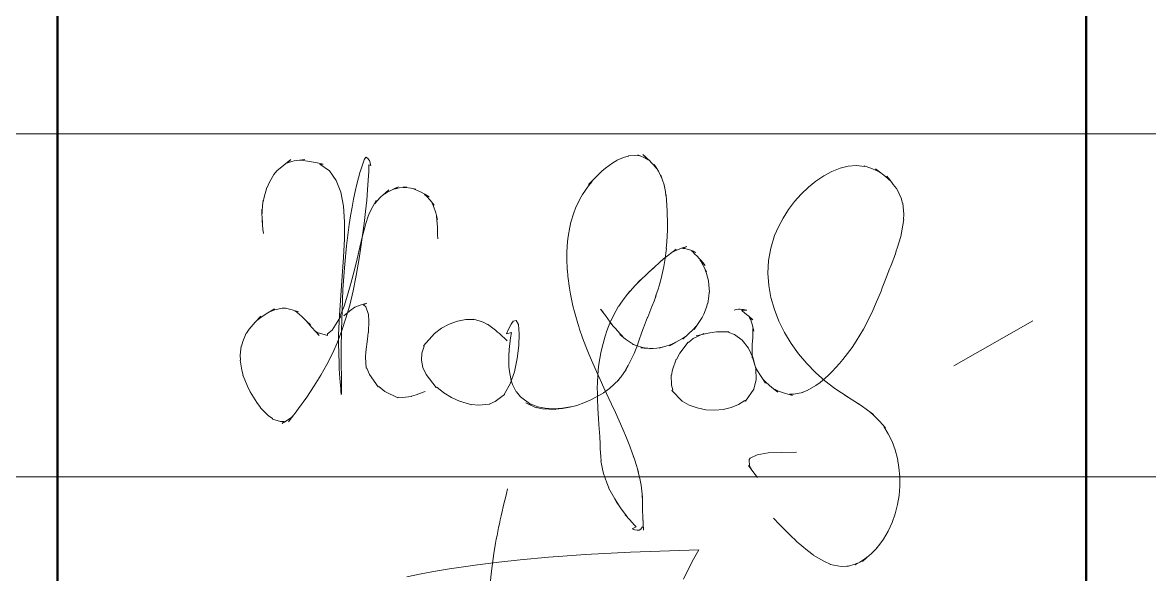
# Model space of a CAD drawing. Header units: millimetres. Extents: x 2020 to 424620, y 1313 to 117846.
# Drawn here: x 11537 to 12326, y 2412 to 2798 of the extents above; entities that cross this region are included whole.
import ezdxf

# ---------------------------------------------------------------- set-up
doc = ezdxf.new("R2010")
doc.units = ezdxf.units.MM
doc.layers.add('STANDARD', color=18, linetype='Continuous', lineweight=25, true_color=0x000000)

msp = doc.modelspace()

# ---------------------------------------------------------------- linework, layer by layer
at = {"layer": 'STANDARD', "color": 0, "linetype": 'Continuous', "lineweight": 50}
for p, q in [((11561.65, 1520.37), (11561.65, 4160.37)), ((12281.65, 4160.37), (12281.65, 1520.37))]:
    msp.add_line(p, q, dxfattribs=at)
at = {"layer": 'STANDARD', "color": 0, "linetype": 'Continuous', "lineweight": 13}
for p, q in [((9641.65, 2720.37), (12761.65, 2720.37)), ((9641.65, 2480.37), (12761.65, 2480.37))]:
    msp.add_line(p, q, dxfattribs=at)
at = {"layer": 'STANDARD', "color": 5, "linetype": 'Continuous', "lineweight": 18}
for p, q in [((11970.05, 2704.79), (11967.9, 2705.75)), ((11967.9, 2705.75), (11969.21, 2704.92)), ((11973.02, 2704.49), (11971.49, 2705.87)), ((11971.49, 2705.87), (11975.13, 2702.15)), ((11715.28, 2694.41), (11720.04, 2698.56)), ((11720.04, 2698.56), (11725.03, 2702.36)), ((11725.03, 2702.36), (11722.75, 2700.09)), ((11722.75, 2700.09), (11725.67, 2701.16)), ((11725.67, 2701.16), (11727.48, 2701.51)), ((11727.48, 2701.51), (11729.3, 2701.82)), ((11729.3, 2701.82), (11731.13, 2702.09)), ((11731.13, 2702.09), (11732.98, 2702.32)), ((11734.82, 2702.52), (11731.17, 2701.93)), ((11731.17, 2701.93), (11732.11, 2701.94)), ((11738.39, 2700.93), (11732.11, 2701.94)), ((11732.98, 2702.32), (11734.82, 2702.52)), ((11744.64, 2699.82), (11738.39, 2700.93)), ((11744.64, 2699.82), (11747.74, 2699.24)), ((11747.74, 2699.24), (11745.4, 2699.1)), ((11745.4, 2699.1), (11752.05, 2694.45)), ((11774.71, 2697.4), (11776.72, 2702.93)), ((11776.68, 2702.59), (11777.5, 2704.1)), ((11776.72, 2702.93), (11776.68, 2702.59)), ((11777.5, 2704.1), (11778.74, 2703.48)), ((11778.74, 2703.48), (11780.03, 2701.67)), ((11779.62, 2698.73), (11779.57, 2693.94)), ((11781.02, 2698.24), (11779.62, 2698.73)), ((11780.03, 2701.67), (11781.02, 2698.24)), ((11950.44, 2700.16), (11945.19, 2696.45)), ((11953.12, 2701.75), (11950.44, 2700.16)), ((11958.56, 2704.14), (11953.12, 2701.89)), ((11953.12, 2701.89), (11953.12, 2701.75)), ((11961.28, 2704.89), (11958.56, 2704.14)), ((11961.3, 2705.08), (11961.28, 2704.89)), ((11966.62, 2705.31), (11961.3, 2705.08)), ((11969.21, 2704.92), (11966.62, 2705.31)), ((11972.18, 2703.78), (11970.05, 2704.79)), ((11974.3, 2702.71), (11972.18, 2703.78)), ((11974.53, 2703.08), (11973.02, 2704.49)), ((11975.13, 2702.15), (11974.3, 2702.71)), ((11976.02, 2701.63), (11974.53, 2703.08)), ((11977.47, 2700.14), (11976.02, 2701.63)), ((11978.9, 2698.62), (11977.47, 2700.14)), ((11980.31, 2697.09), (11978.9, 2698.62)), ((11980.67, 2696.96), (11979.37, 2699.05)), ((11979.37, 2699.05), (11980.95, 2696.24)), ((12115.21, 2697.67), (12109.43, 2696.27)), ((12120.97, 2698.14), (12115.21, 2697.67)), ((12126.66, 2697.61), (12120.97, 2698.14)), ((12130.9, 2696.34), (12126.33, 2698.09)), ((12126.33, 2698.09), (12126.66, 2697.61)), ((11709.78, 2686.02), (11713.11, 2691.95)), ((11713.11, 2691.95), (11713.22, 2691.85)), ((11713.22, 2691.85), (11715.28, 2694.41)), ((11752.05, 2694.45), (11756.86, 2687.87)), ((11771.32, 2685.15), (11773.63, 2694.1)), ((11773.62, 2693.85), (11774.71, 2697.4)), ((11773.63, 2694.1), (11773.62, 2693.85)), ((11779.57, 2693.94), (11779.29, 2688.08)), ((11938.05, 2689.59), (11933.5, 2684.87)), ((11942.73, 2694.22), (11938.05, 2689.59)), ((11945.22, 2696.36), (11942.73, 2694.22)), ((11945.19, 2696.45), (11945.22, 2696.36)), ((11980.95, 2696.24), (11980.31, 2697.09)), ((11982.31, 2694.17), (11980.67, 2696.96)), ((11983.85, 2691.35), (11982.31, 2694.17)), ((11984.58, 2689.73), (11983.85, 2691.35)), ((11985.21, 2688.07), (11984.1, 2691.44)), ((11984.1, 2691.44), (11984.58, 2689.73)), ((12098.04, 2691.04), (12092.55, 2687.36)), ((12103.68, 2694.04), (12098.04, 2691.04)), ((12109.43, 2696.27), (12103.68, 2694.04)), ((12135.45, 2694.48), (12130.9, 2696.34)), ((12137.13, 2693.73), (12134.15, 2695.93)), ((12134.15, 2695.93), (12137.03, 2693.58)), ((12137.03, 2693.58), (12135.45, 2694.48)), ((12140.07, 2691.46), (12137.13, 2693.73)), ((12142.95, 2689.11), (12140.07, 2691.46)), ((12144.44, 2687.92), (12142.09, 2690.76)), ((12142.09, 2690.76), (12144.28, 2687.82)), ((11706.3, 2676.21), (11708.28, 2682.88)), ((11708.28, 2682.88), (11708.39, 2682.85)), ((11708.39, 2682.85), (11709.78, 2686.02)), ((11756.86, 2687.87), (11760.07, 2679.61)), ((11770.16, 2680.11), (11771.32, 2685.15)), ((11779.29, 2688.08), (11778.8, 2681.34)), ((11795.86, 2681.22), (11798.08, 2682.31)), ((11800.33, 2683.36), (11797.06, 2681.62)), ((11797.06, 2681.62), (11798.25, 2682)), ((11798.08, 2682.31), (11800.33, 2683.36)), ((11798.25, 2682), (11800.83, 2682.52)), ((11800.83, 2682.52), (11803.43, 2682.99)), ((11803.43, 2682.99), (11806.05, 2683.37)), ((11806.05, 2683.37), (11803.72, 2682.85)), ((11803.72, 2682.85), (11805.51, 2682.81)), ((11805.51, 2682.81), (11809.06, 2682.31)), ((11809.06, 2682.31), (11812.61, 2681.68)), ((11812.61, 2681.68), (11810.82, 2681.86)), ((11810.82, 2681.86), (11812.53, 2681.29)), ((11933.46, 2684.13), (11929.12, 2677.96)), ((11935.9, 2687.15), (11933.46, 2684.13)), ((11933.5, 2684.87), (11935.9, 2687.15)), ((11986.25, 2684.69), (11985.21, 2688.07)), ((11986.67, 2682.96), (11986.25, 2684.69)), ((11987.02, 2681.21), (11986.42, 2684.73)), ((11986.42, 2684.73), (11986.67, 2682.96)), ((12087.29, 2683.08), (12082.3, 2678.28)), ((12092.55, 2687.36), (12087.29, 2683.08)), ((12144.28, 2687.82), (12142.95, 2689.11)), ((12146.71, 2685.02), (12144.44, 2687.92)), ((12148.91, 2682.09), (12146.71, 2685.02)), ((12149.84, 2680.54), (12148.91, 2682.09)), ((11705.23, 2670.07), (11705.61, 2673.91)), ((11705.61, 2672.84), (11706.3, 2676.21)), ((11705.61, 2673.91), (11705.61, 2672.84)), ((11760.07, 2679.61), (11761.94, 2669.88)), ((11767.89, 2669), (11769, 2674.71)), ((11769, 2674.71), (11770.16, 2680.11)), ((11778.14, 2673.91), (11777.31, 2665.99)), ((11778.8, 2681.34), (11778.14, 2673.91)), ((11785.2, 2673.34), (11788.15, 2676.32)), ((11788.15, 2676.32), (11791.28, 2679.19)), ((11793.53, 2681.16), (11790.51, 2678.22)), ((11790.51, 2678.22), (11791.52, 2678.89)), ((11791.28, 2679.19), (11793.53, 2681.16)), ((11791.52, 2678.89), (11793.67, 2680.08)), ((11793.67, 2680.08), (11795.86, 2681.22)), ((11812.53, 2681.29), (11815.73, 2679.76)), ((11815.73, 2679.76), (11818.87, 2678.11)), ((11821.92, 2676.36), (11818.71, 2677.9)), ((11818.71, 2677.9), (11820.03, 2676.81)), ((11818.87, 2678.11), (11821.92, 2676.36)), ((11820.03, 2676.81), (11822.53, 2673.98)), ((11822.53, 2673.98), (11825.34, 2670.51)), ((11927.42, 2674.8), (11924.28, 2668.41)), ((11929.23, 2677.94), (11927.42, 2674.8)), ((11929.12, 2677.96), (11929.23, 2677.94)), ((11987.58, 2677.67), (11987.02, 2681.21)), ((11987.79, 2675.89), (11987.58, 2677.67)), ((11987.96, 2674.09), (11987.66, 2677.69)), ((11987.66, 2677.69), (11987.79, 2675.89)), ((11988.24, 2670.5), (11987.96, 2674.09)), ((12082.3, 2678.28), (12077.65, 2673.03)), ((12152.17, 2675.46), (12149.53, 2681.51)), ((12149.53, 2681.51), (12149.84, 2680.54)), ((12153.19, 2671.84), (12152.17, 2675.46)), ((11704.8, 2664.62), (11704.7, 2667.77)), ((11704.7, 2667.77), (11704.87, 2664.65)), ((11704.87, 2664.65), (11704.91, 2666.25)), ((11704.91, 2666.25), (11705.23, 2670.07)), ((11761.94, 2669.88), (11762.72, 2658.92)), ((11766.84, 2663.04), (11767.89, 2669)), ((11777.31, 2665.99), (11776.35, 2657.76)), ((11780.21, 2665.11), (11782.45, 2669.46)), ((11782.45, 2669.46), (11784.8, 2673.7)), ((11784.8, 2673.7), (11783.74, 2671.46)), ((11783.74, 2671.46), (11785.2, 2673.34)), ((11825.34, 2670.51), (11823.96, 2671.85)), ((11823.96, 2671.85), (11824.98, 2669.75)), ((11824.98, 2669.75), (11826.45, 2665.21)), ((11924.37, 2668.39), (11923.12, 2665.14)), ((11924.28, 2668.41), (11924.37, 2668.39)), ((11988.47, 2666.15), (11988.24, 2670.5)), ((11988.52, 2666.15), (11988.47, 2666.15)), ((11988.66, 2657.47), (11988.52, 2666.15)), ((12073.4, 2667.42), (12069.62, 2661.52)), ((12077.65, 2673.03), (12073.4, 2667.42)), ((12153.38, 2671.87), (12153.19, 2671.84)), ((12154.02, 2664.31), (12153.38, 2671.87)), ((11704.94, 2661.48), (11704.8, 2664.62)), ((11705.22, 2656.8), (11704.88, 2659.87)), ((11704.88, 2659.87), (11705.24, 2656.81)), ((11705.11, 2658.35), (11704.94, 2661.48)), ((11705.24, 2656.81), (11705.11, 2658.35)), ((11762.72, 2658.92), (11762.66, 2646.94)), ((11765.87, 2656.9), (11766.84, 2663.04)), ((11777.53, 2657.63), (11779.22, 2662.8)), ((11779.22, 2662.8), (11779.25, 2662.74)), ((11779.25, 2662.74), (11780.21, 2665.11)), ((11826.45, 2665.21), (11827.74, 2660.56)), ((11827.74, 2660.56), (11826.93, 2662.79)), ((11826.93, 2662.79), (11827.28, 2660.29)), ((11827.28, 2660.29), (11827.73, 2655.13)), ((11921.09, 2658.55), (11920.31, 2655.21)), ((11923.12, 2665.14), (11921.01, 2658.56)), ((11921.01, 2658.56), (11921.09, 2658.55)), ((12069.62, 2661.52), (12066.35, 2655.42)), ((12152.79, 2652.54), (12154.03, 2660.46)), ((12153.9, 2660.44), (12154.02, 2664.31)), ((12154.03, 2660.46), (12153.9, 2660.44)), ((11705.56, 2653.73), (11705.22, 2656.8)), ((11705.92, 2650.67), (11705.56, 2653.73)), ((11763.96, 2641.98), (11765.87, 2656.9)), ((11775.23, 2649), (11776.74, 2654.96)), ((11776.35, 2657.76), (11775.27, 2649.41)), ((11776.74, 2654.96), (11776.75, 2654.89)), ((11776.75, 2654.89), (11777.53, 2657.63)), ((11827.73, 2655.13), (11827.7, 2653.75)), ((11827.7, 2653.75), (11827.77, 2652.44)), ((11827.77, 2652.44), (11827.8, 2649.75)), ((11920.31, 2655.21), (11919.1, 2648.48)), ((11988.18, 2644.53), (11988.65, 2653.14)), ((11988.6, 2653.14), (11988.66, 2657.47)), ((11988.65, 2653.14), (11988.6, 2653.14)), ((12066.35, 2655.42), (12063.66, 2649.2)), ((12151.87, 2648.54), (12152.79, 2652.54)), ((11762.66, 2646.94), (11762.01, 2634.18)), ((11773.35, 2641.19), (11775.23, 2649)), ((11775.27, 2649.41), (11774.11, 2641.12)), ((11827.8, 2649.75), (11827.83, 2647.05)), ((11918.78, 2645.07), (11918.27, 2637.86)), ((11919.16, 2648.47), (11918.78, 2645.07)), ((11919.1, 2648.48), (11919.16, 2648.47)), ((11987.81, 2640.25), (11988.18, 2644.53)), ((12063.66, 2649.2), (12060.98, 2640.5)), ((12149.5, 2640.51), (12151.95, 2648.54)), ((12151.95, 2648.54), (12151.87, 2648.54)), ((11762.54, 2626.76), (11763.96, 2641.98)), ((11771.38, 2632.86), (11773.35, 2641.19)), ((11774.11, 2641.12), (11772.87, 2633.1)), ((11918.27, 2637.86), (11918.31, 2637.51)), ((11918.31, 2637.51), (11918.27, 2633.35)), ((11985.57, 2632.63), (11988.6, 2635.07)), ((11986.72, 2631.75), (11987.86, 2640.23)), ((11987.86, 2640.23), (11987.81, 2640.25)), ((11988.6, 2635.07), (11991.64, 2637.44)), ((11991.64, 2637.44), (11994.7, 2639.74)), ((11994.7, 2639.74), (11991.66, 2637.28)), ((11991.66, 2637.28), (11993.19, 2638.19)), ((11993.19, 2638.19), (11996.23, 2639.46)), ((11996.23, 2639.46), (11999.27, 2640.56)), ((12002.31, 2641.49), (11999.25, 2640.2)), ((11999.25, 2640.2), (12000.73, 2640.19)), ((11999.27, 2640.56), (12002.31, 2641.49)), ((12000.73, 2640.19), (12003.16, 2639.58)), ((12003.16, 2639.58), (12004.97, 2638.94)), ((12004.97, 2638.94), (12006.78, 2638.21)), ((12008.57, 2637.41), (12005.54, 2638.36)), ((12005.54, 2638.36), (12006.34, 2637.78)), ((12006.34, 2637.78), (12007.85, 2636.33)), ((12006.78, 2638.21), (12008.57, 2637.41)), ((12007.85, 2636.33), (12009.34, 2634.84)), ((12009.34, 2634.84), (12010.81, 2633.29)), ((12060.98, 2640.5), (12059.45, 2631.76)), ((12145.16, 2628.61), (12148.14, 2636.49)), ((12148.14, 2636.49), (12148.8, 2638.52)), ((12148.8, 2638.52), (12149.5, 2640.51)), ((11762.01, 2634.18), (11761.02, 2620.87)), ((11761.54, 2611.61), (11762.54, 2626.76)), ((11769.31, 2624.29), (11771.38, 2632.86)), ((11772.87, 2633.1), (11770.82, 2621.32)), ((11918.27, 2633.35), (11918.53, 2625.01)), ((11986.11, 2633.19), (11976.52, 2624.4)), ((11984.07, 2631.32), (11985.57, 2632.63)), ((11984.2, 2619.22), (11986.06, 2627.52)), ((11986, 2627.54), (11986.72, 2631.75)), ((11986.06, 2627.52), (11986, 2627.54)), ((12010.81, 2633.29), (12012.25, 2631.69)), ((12015.06, 2628.39), (12011.39, 2632.23)), ((12011.39, 2632.23), (12012.01, 2631.31)), ((12012.01, 2631.31), (12013.63, 2628.38)), ((12012.25, 2631.69), (12013.67, 2630.06)), ((12013.63, 2628.38), (12016.02, 2623.93)), ((12013.67, 2630.06), (12015.06, 2628.39)), ((12059.45, 2631.76), (12059.01, 2623.03)), ((12143.67, 2624.73), (12145.16, 2628.61)), ((11761.02, 2620.87), (11759.93, 2607.21)), ((11767.12, 2615.74), (11769.31, 2624.29)), ((11770.82, 2621.32), (11768.62, 2610.52)), ((11918.53, 2625.01), (11918.6, 2625.01)), ((11918.6, 2625.01), (11918.96, 2620.82)), ((11918.96, 2620.82), (11919.99, 2612.45)), ((11978.59, 2626.41), (11970.1, 2618.31)), ((11978.59, 2626.41), (11976.52, 2624.4)), ((11983.1, 2615.11), (11984.2, 2619.22)), ((12016.02, 2623.93), (12015.11, 2625.37)), ((12015.11, 2625.37), (12016.06, 2622.8)), ((12016.06, 2622.8), (12017.45, 2617.55)), ((12059.01, 2623.03), (12059.58, 2614.38)), ((12139.93, 2615.1), (12143.65, 2624.68)), ((12143.65, 2624.68), (12143.67, 2624.73)), ((11760.89, 2596.9), (11761.54, 2611.61)), ((11764.8, 2607.5), (11767.12, 2615.74)), ((11919.99, 2612.45), (11920.05, 2612.46)), ((11920.05, 2612.46), (11920.77, 2608.29)), ((11962.49, 2610.32), (11966.16, 2614.33)), ((11966.16, 2614.33), (11969.89, 2618.32)), ((11969.89, 2618.32), (11968.09, 2616.32)), ((11968.09, 2616.32), (11970.1, 2618.31)), ((11980.6, 2607.24), (11982.09, 2611.76)), ((11982.09, 2611.76), (11983.55, 2616.3)), ((11983.55, 2616.3), (11983.1, 2615.11)), ((12017.45, 2617.55), (12017.35, 2617.54)), ((12017.35, 2617.54), (12017.71, 2614.88)), ((12017.71, 2614.88), (12017.96, 2609.55)), ((12059.58, 2614.38), (12061.1, 2605.83)), ((12138.11, 2610.39), (12139, 2612.78)), ((12139, 2612.78), (12139.93, 2615.1)), ((11759.93, 2607.21), (11759.01, 2593.46)), ((11762.32, 2599.83), (11764.8, 2607.5)), ((11768.62, 2610.52), (11766.24, 2600.57)), ((11920.77, 2608.29), (11922.47, 2599.98)), ((11955.97, 2601.97), (11959.09, 2606.23)), ((11959.09, 2606.23), (11962.28, 2610.45)), ((11962.28, 2610.45), (11960.76, 2608.29)), ((11960.76, 2608.29), (11962.49, 2610.32)), ((11977.79, 2599.69), (11979.23, 2603.45)), ((11979.23, 2603.45), (11980.65, 2607.22)), ((11979.93, 2605.34), (11980.6, 2607.24)), ((11980.65, 2607.22), (11979.93, 2605.34)), ((12017.67, 2606.9), (12016.83, 2601.68)), ((12017.87, 2609.55), (12017.67, 2606.9)), ((12017.96, 2609.55), (12017.87, 2609.55)), ((12061.1, 2605.83), (12063.5, 2597.45)), ((12134.34, 2601.33), (12138.11, 2610.39)), ((11704.17, 2592.08), (11708.89, 2595.13)), ((11708.89, 2595.13), (11713.71, 2598)), ((11713.71, 2598), (11711.38, 2596.36)), ((11711.38, 2596.36), (11713.89, 2597.33)), ((11713.89, 2597.33), (11718.95, 2598.55)), ((11718.95, 2598.55), (11718.94, 2598.39)), ((11718.94, 2598.39), (11721.42, 2598.42)), ((11721.42, 2598.42), (11726.01, 2597.4)), ((11726.01, 2597.4), (11730.5, 2595.98)), ((11730.5, 2595.98), (11727.92, 2596.43)), ((11727.92, 2596.43), (11729.59, 2595.32)), ((11729.59, 2595.32), (11732.73, 2592.57)), ((11759.69, 2593.03), (11762.32, 2599.83)), ((11760.53, 2583.02), (11760.89, 2596.9)), ((11762.09, 2593.21), (11767.42, 2597.43)), ((11766.24, 2600.57), (11763.63, 2591.35)), ((11767.39, 2597.35), (11769.87, 2599.04)), ((11767.42, 2597.43), (11767.39, 2597.35)), ((11769.87, 2599.04), (11774.18, 2600.84)), ((11774.18, 2600.84), (11778.24, 2602.03)), ((11778.24, 2602.03), (11775.92, 2600.75)), ((11775.92, 2600.75), (11777.54, 2599.39)), ((11777.54, 2599.39), (11779.52, 2594.02)), ((11922.47, 2599.98), (11922.52, 2600)), ((11922.52, 2600), (11923.54, 2595.88)), ((11923.54, 2595.88), (11925.82, 2587.72)), ((11945.21, 2593.28), (11941.89, 2597.87)), ((11941.89, 2597.87), (11943.57, 2595.6)), ((11950.82, 2593.23), (11954.45, 2599.82)), ((11954.45, 2599.82), (11954.52, 2599.76)), ((11954.52, 2599.76), (11955.97, 2601.97)), ((11977.81, 2599.69), (11974.82, 2592.18)), ((11977.05, 2597.81), (11977.79, 2599.69)), ((12016.02, 2599.15), (12014.16, 2594.21)), ((12016.74, 2601.69), (12016.02, 2599.15)), ((12016.83, 2601.68), (12016.74, 2601.69)), ((12035.31, 2596.95), (12036.73, 2597.49)), ((12036.73, 2597.49), (12038.3, 2597.69)), ((12038.3, 2597.69), (12039.46, 2597.66)), ((12039.46, 2597.66), (12040.64, 2597.57)), ((12044.26, 2596.96), (12040.4, 2596.81)), ((12040.4, 2596.81), (12040.97, 2596.5)), ((12040.64, 2597.57), (12041.84, 2597.42)), ((12040.97, 2596.5), (12042.51, 2595.29)), ((12041.84, 2597.42), (12043.05, 2597.21)), ((12042.51, 2595.29), (12044.04, 2594.05)), ((12043.05, 2597.21), (12044.26, 2596.96)), ((12063.5, 2597.45), (12066.7, 2589.29)), ((12128.16, 2588.14), (12132.44, 2596.85)), ((12132.38, 2596.88), (12134.34, 2601.33)), ((12132.44, 2596.85), (12132.38, 2596.88)), ((11695.87, 2583.69), (11700.06, 2588.57)), ((11700.06, 2588.57), (11703.97, 2592.78)), ((11703.97, 2592.78), (11701.97, 2590.29)), ((11701.97, 2590.29), (11704.17, 2592.08)), ((11732.73, 2592.57), (11735.81, 2589.69)), ((11738.84, 2586.71), (11735.7, 2589.5)), ((11735.7, 2589.5), (11737.1, 2587.91)), ((11735.81, 2589.69), (11738.84, 2586.71)), ((11737.1, 2587.91), (11739.75, 2584.96)), ((11753.87, 2583.05), (11759.79, 2592.33)), ((11759.01, 2593.46), (11758.5, 2579.82)), ((11759.79, 2592.33), (11759.69, 2593.03)), ((11763.63, 2591.35), (11760.76, 2582.72)), ((11779.52, 2594.02), (11779.3, 2593.6)), ((11779.3, 2593.6), (11779.58, 2589.75)), ((11779.58, 2589.75), (11779.41, 2581.54)), ((11835.97, 2587.34), (11830.5, 2584.4)), ((11841.73, 2589.42), (11835.97, 2587.34)), ((11847.52, 2590.5), (11841.73, 2589.42)), ((11853.1, 2590.43), (11847.52, 2590.5)), ((11853.18, 2590.66), (11853.1, 2590.43)), ((11859.61, 2588.58), (11853.18, 2590.66)), ((11862.64, 2587.02), (11859.61, 2588.58)), ((11862.68, 2587.15), (11862.64, 2587.02)), ((11868.35, 2582.98), (11862.68, 2587.15)), ((11879.16, 2587.3), (11877.6, 2584.27)), ((11880.69, 2589.45), (11879.16, 2587.3)), ((11882.75, 2589.9), (11880.69, 2589.45)), ((11884.44, 2586.93), (11882.75, 2589.9)), ((11925.82, 2587.72), (11926.52, 2585.73)), ((11948.55, 2588.73), (11945.21, 2593.28)), ((11946.28, 2582.59), (11949.11, 2589.83)), ((11951.97, 2584.38), (11948.43, 2588.48)), ((11948.43, 2588.48), (11950.24, 2586.52)), ((11950.24, 2586.52), (11948.55, 2588.73)), ((11949.11, 2589.83), (11949.18, 2589.78)), ((11949.18, 2589.78), (11950.82, 2593.23)), ((11971.88, 2584.62), (11973.33, 2588.41)), ((11973.33, 2588.41), (11974.79, 2592.2)), ((11974.79, 2592.2), (11974.07, 2590.3)), ((11974.07, 2590.3), (11974.82, 2592.18)), ((12010.17, 2587.71), (12007.28, 2583.52)), ((12012.91, 2591.98), (12010.17, 2587.71)), ((12014.08, 2594.25), (12012.91, 2591.98)), ((12014.16, 2594.21), (12014.08, 2594.25)), ((12044.04, 2594.05), (12045.54, 2592.81)), ((12045.54, 2592.81), (12048.35, 2590.35)), ((12048.35, 2590.35), (12045.86, 2592.13)), ((12045.86, 2592.13), (12046.92, 2590.32)), ((12046.92, 2590.32), (12048.15, 2586.4)), ((12066.7, 2589.29), (12070.63, 2581.39)), ((12125.86, 2583.84), (12128.16, 2588.14)), ((12244.46, 2589.62), (12189.11, 2558.06)), ((11691.34, 2575.03), (11693.89, 2580.95)), ((11693.89, 2580.95), (11694.04, 2580.9)), ((11694.04, 2580.9), (11695.87, 2583.69)), ((11739.75, 2584.96), (11742.37, 2582.1)), ((11744.94, 2579.34), (11742.29, 2582.33)), ((11742.29, 2582.33), (11743.51, 2581.34)), ((11742.37, 2582.1), (11744.94, 2579.34)), ((11743.51, 2581.34), (11750.76, 2579.33)), ((11750.64, 2580.44), (11753.87, 2583.05)), ((11750.76, 2579.33), (11750.64, 2580.44)), ((11760.76, 2582.72), (11757.61, 2574.56)), ((11758.5, 2579.82), (11758.45, 2571.33)), ((11760.38, 2570.33), (11760.53, 2583.02)), ((11779.29, 2581.55), (11778.73, 2576.66)), ((11779.41, 2581.54), (11779.29, 2581.55)), ((11825.59, 2580.74), (11817.89, 2572.09)), ((11830.5, 2584.4), (11825.59, 2580.74)), ((11869.71, 2581.78), (11868.35, 2582.98)), ((11871.1, 2580.66), (11869.71, 2581.78)), ((11876.44, 2575.59), (11871.1, 2580.66)), ((11877.6, 2584.27), (11876.03, 2580.5)), ((11876.03, 2580.5), (11879.47, 2581.55)), ((11879.47, 2581.55), (11878.84, 2577.7)), ((11884.8, 2580.49), (11884.44, 2586.93)), ((11884.53, 2572.28), (11884.8, 2580.49)), ((11926.52, 2585.73), (11927.14, 2583.71)), ((11927.14, 2583.71), (11929.23, 2577.67)), ((11945.04, 2578.85), (11946.28, 2582.59)), ((11955.54, 2580.39), (11951.97, 2584.38)), ((11959.33, 2576.86), (11955.34, 2579.93)), ((11955.34, 2579.93), (11957.4, 2578.56)), ((11957.4, 2578.56), (11955.54, 2580.39)), ((11968.64, 2575.67), (11970.79, 2581.64)), ((11971.88, 2584.62), (11970.79, 2581.64)), ((12003.19, 2580.28), (11999.37, 2576.87)), ((12006.9, 2583.79), (12003.19, 2580.28)), ((12006.69, 2577.17), (12014.15, 2580.82)), ((12008.59, 2585.7), (12006.9, 2583.79)), ((12007.28, 2583.52), (12008.59, 2585.7)), ((12008.81, 2579.01), (12018.29, 2581.3)), ((12014.15, 2580.82), (12014.24, 2580.36)), ((12018.26, 2581.22), (12022.86, 2581.89)), ((12018.29, 2581.3), (12018.26, 2581.22)), ((12022.86, 2581.89), (12031.63, 2581.85)), ((12031.63, 2581.85), (12031.53, 2581.51)), ((12031.53, 2581.51), (12035.5, 2580.11)), ((12035.5, 2580.11), (12040.91, 2576.13)), ((12048.15, 2586.4), (12049.11, 2582.39)), ((12048.46, 2582.15), (12048.29, 2577.68)), ((12049.11, 2582.39), (12048.39, 2584.31)), ((12048.39, 2584.31), (12048.46, 2582.15)), ((12070.63, 2581.39), (12075.22, 2573.8)), ((12120.75, 2575.3), (12125.96, 2583.83)), ((12125.96, 2583.83), (12125.86, 2583.84)), ((11689.66, 2565.5), (11690.32, 2571.99)), ((11690.32, 2571.99), (11690.47, 2571.94)), ((11690.47, 2571.94), (11691.34, 2575.03)), ((11757.61, 2574.56), (11754.13, 2566.74)), ((11758.45, 2571.33), (11758.53, 2569.34)), ((11778.73, 2576.66), (11777.49, 2567.88)), ((11818.42, 2571.88), (11816.68, 2566.97)), ((11817.89, 2572.09), (11818.42, 2571.88)), ((11878.84, 2577.7), (11877.83, 2569.43)), ((11883.49, 2563.16), (11884.53, 2572.28)), ((11929.23, 2577.67), (11931.47, 2571.72)), ((11931.47, 2571.72), (11933.84, 2565.83)), ((11942.92, 2571.16), (11944.97, 2578.89)), ((11944.97, 2578.89), (11945.04, 2578.85)), ((11963.4, 2573.98), (11959.33, 2576.86)), ((11965.55, 2572.81), (11963.4, 2573.98)), ((11968.23, 2571.77), (11963.97, 2573.16)), ((11963.97, 2573.16), (11965.55, 2572.81)), ((11965.24, 2566.79), (11967.58, 2572.67)), ((11967.58, 2572.67), (11968.08, 2574.19)), ((11968.08, 2574.19), (11968.64, 2575.67)), ((11971.31, 2570.84), (11968.23, 2571.77)), ((11985.77, 2571.35), (11982.88, 2570.53)), ((11989.88, 2572.62), (11985.77, 2571.35)), ((11992.29, 2573.56), (11989.88, 2572.62)), ((11994.62, 2574.64), (11990.09, 2572.21)), ((11990.09, 2572.21), (11992.29, 2573.56)), ((11999.08, 2577.21), (11994.62, 2574.64)), ((11997.37, 2566.92), (12003.08, 2574.58)), ((12001.18, 2578.68), (11999.08, 2577.21)), ((11999.37, 2576.87), (12001.18, 2578.68)), ((12003.08, 2574.58), (12003.27, 2574.33)), ((12003.27, 2574.33), (12006.69, 2577.17)), ((12040.91, 2576.13), (12045.37, 2570.37)), ((12047.94, 2573.07), (12047.85, 2568.41)), ((12048.1, 2575.39), (12047.94, 2573.07)), ((12048.29, 2577.68), (12048.03, 2573.17)), ((12048.03, 2573.17), (12048.1, 2575.39)), ((12075.22, 2573.8), (12080.42, 2566.58)), ((12117.89, 2571.05), (12120.75, 2575.3)), ((11689.72, 2562.14), (11689.66, 2565.5)), ((11754.13, 2566.74), (11750.28, 2559.13)), ((11758.53, 2569.34), (11758.55, 2567.28)), ((11758.55, 2567.28), (11758.8, 2559.45)), ((11760.37, 2559.22), (11760.38, 2570.33)), ((11777.53, 2568.03), (11777.24, 2564.1)), ((11777.24, 2564.1), (11777.85, 2556.49)), ((11777.49, 2567.88), (11777.53, 2568.03)), ((11816.68, 2566.97), (11816.42, 2562)), ((11877.64, 2565.24), (11877.59, 2557.62)), ((11877.89, 2569.38), (11877.64, 2565.24)), ((11877.83, 2569.43), (11877.89, 2569.38)), ((11933.84, 2565.83), (11936.31, 2560)), ((11940.73, 2559.19), (11942, 2567.24)), ((11942, 2567.24), (11942.06, 2567.22)), ((11942.06, 2567.22), (11942.92, 2571.16)), ((11961.2, 2558.26), (11964.04, 2563.87)), ((11963.99, 2563.9), (11965.24, 2566.79)), ((11964.04, 2563.87), (11963.99, 2563.9)), ((11972.46, 2570.53), (11970.02, 2570.72)), ((11970.02, 2570.72), (11972.49, 2570.63)), ((11972.49, 2570.63), (11971.31, 2570.84)), ((11974.92, 2570.38), (11972.46, 2570.53)), ((11977.38, 2570.29), (11974.92, 2570.38)), ((11976.12, 2569.96), (11978.64, 2570.33)), ((11978.63, 2570.24), (11976.12, 2569.96)), ((11978.64, 2570.33), (11977.38, 2570.29)), ((11981.16, 2570.56), (11978.63, 2570.24)), ((11983.68, 2570.92), (11981.16, 2570.56)), ((11982.88, 2570.53), (11984.93, 2571.19)), ((11984.93, 2571.19), (11983.68, 2570.92)), ((11995.02, 2562.64), (11997.37, 2566.92)), ((12045.37, 2570.37), (12048.64, 2563.42)), ((12047.85, 2568.41), (12047.86, 2563.74)), ((12047.86, 2563.74), (12047.99, 2566.08)), ((12047.99, 2566.08), (12048.41, 2563.32)), ((12048.64, 2563.42), (12050.5, 2555.93)), ((12080.42, 2566.58), (12086.13, 2559.77)), ((12111.44, 2562.55), (12118.02, 2571.06)), ((12118.02, 2571.06), (12117.89, 2571.05)), ((11690.76, 2555.15), (11689.57, 2562.18)), ((11689.57, 2562.18), (11689.72, 2562.14)), ((11750.28, 2559.13), (11746.02, 2551.61)), ((11758.8, 2559.45), (11758.81, 2559.53)), ((11758.81, 2559.53), (11758.98, 2555.95)), ((11758.98, 2555.95), (11759.37, 2549.39)), ((11760.44, 2550.07), (11760.37, 2559.22)), ((11777.85, 2556.49), (11778.16, 2556.5)), ((11778.16, 2556.5), (11780.06, 2551.96)), ((11816.42, 2562), (11817.53, 2557.02)), ((11817.53, 2557.02), (11819.82, 2552.14)), ((11877.59, 2557.62), (11877.68, 2557.73)), ((11877.68, 2557.73), (11878, 2554.27)), ((11881.56, 2553.93), (11883.49, 2563.16)), ((11936.31, 2560), (11938.88, 2554.21)), ((11940.26, 2555.13), (11940.73, 2559.19)), ((11955.99, 2550.31), (11959.7, 2555.49)), ((11959.61, 2555.53), (11961.2, 2558.26)), ((11959.7, 2555.49), (11959.61, 2555.53)), ((11992.25, 2555.28), (11994.83, 2562.67)), ((11994.83, 2562.67), (11995.02, 2562.64)), ((12048.41, 2563.32), (12049.92, 2557.94)), ((12049.92, 2557.94), (12050.04, 2557.97)), ((12050.04, 2557.97), (12051.2, 2555.41)), ((12050.5, 2555.93), (12050.71, 2548.5)), ((12086.13, 2559.77), (12092.3, 2553.43)), ((12103.88, 2554.09), (12109.09, 2559.66)), ((12109.03, 2559.69), (12111.44, 2562.55)), ((12109.09, 2559.66), (12109.03, 2559.69)), ((11691.73, 2551.54), (11690.76, 2555.15)), ((11694.67, 2543.88), (11691.54, 2551.67)), ((11691.54, 2551.67), (11691.73, 2551.54)), ((11746.02, 2551.61), (11741.33, 2544.03)), ((11759.37, 2549.39), (11759.37, 2549.52)), ((11759.37, 2549.52), (11759.57, 2546.74)), ((11760.52, 2543.25), (11760.44, 2550.07)), ((11780.06, 2551.96), (11786.15, 2543.36)), ((11819.82, 2552.14), (11826.86, 2543)), ((11878, 2554.27), (11879.16, 2547.87)), ((11878.6, 2545.45), (11881.56, 2553.93)), ((11879.16, 2547.87), (11879.27, 2547.97)), ((11879.27, 2547.97), (11880.24, 2545.12)), ((11938.88, 2554.21), (11941.51, 2548.45)), ((11939.68, 2546.94), (11940.2, 2555.14)), ((11940.2, 2555.14), (11940.26, 2555.13)), ((11941.51, 2548.45), (11944.18, 2542.71)), ((11947.98, 2542.25), (11954.6, 2548.26)), ((11953.91, 2547.84), (11955.99, 2550.31)), ((11954.6, 2548.26), (11953.91, 2547.84)), ((11991.21, 2551.51), (11991.49, 2551.59)), ((11991.51, 2544.55), (11991.21, 2551.51)), ((11991.49, 2551.59), (11992.25, 2555.28)), ((12050.71, 2548.5), (12049.05, 2541.74)), ((12051.2, 2555.41), (12054.12, 2550.63)), ((12054.12, 2550.63), (12057.21, 2545.97)), ((12057.21, 2545.97), (12055.84, 2548.43)), ((12055.84, 2548.43), (12057.7, 2546.41)), ((12092.3, 2553.43), (12098.85, 2547.6)), ((12095.45, 2546.57), (12101.19, 2551.34)), ((12098.85, 2547.6), (12105.71, 2542.34)), ((12101.15, 2551.43), (12103.88, 2554.09)), ((12101.19, 2551.34), (12101.15, 2551.43)), ((11696.62, 2539.92), (11694.67, 2543.88)), ((11696.51, 2539.83), (11696.62, 2539.92)), ((11701.23, 2532.36), (11696.51, 2539.83)), ((11741.33, 2544.03), (11736.18, 2536.29)), ((11759.57, 2546.74), (11759.95, 2542.25)), ((11759.95, 2542.25), (11760.31, 2538.12)), ((11760.31, 2538.12), (11760.11, 2540.57)), ((11760.11, 2540.57), (11760.42, 2538.12)), ((11760.42, 2538.12), (11760.59, 2541.71)), ((11760.59, 2541.71), (11760.52, 2543.25)), ((11786.15, 2543.36), (11786.53, 2543.55)), ((11786.53, 2543.55), (11790.73, 2540.17)), ((11790.73, 2540.17), (11800.02, 2535.71)), ((11815.87, 2538.97), (11819.04, 2540.17)), ((11826.86, 2543), (11827.28, 2543.17)), ((11827.28, 2543.17), (11832.11, 2539.3)), ((11874.49, 2538.52), (11878.6, 2545.45)), ((11880.24, 2545.12), (11882.78, 2539.92)), ((11882.78, 2539.92), (11882.91, 2540.02)), ((11882.91, 2540.02), (11885.73, 2536.55)), ((11939.56, 2543.88), (11939.65, 2545.41)), ((11939.59, 2537.77), (11939.56, 2543.88)), ((11939.65, 2545.41), (11939.68, 2546.94)), ((11943.94, 2539.29), (11947.98, 2542.25)), ((11949.57, 2531.21), (11944.18, 2542.71)), ((11992.42, 2541.34), (11991.51, 2544.55)), ((11991.78, 2540.98), (11992.42, 2541.34)), ((11998.95, 2533.46), (11991.78, 2540.98)), ((12049.05, 2541.74), (12043.35, 2533.45)), ((12057.7, 2546.41), (12061.8, 2542.92)), ((12061.8, 2542.92), (12065.99, 2539.63)), ((12065.99, 2539.63), (12063.99, 2541.49)), ((12063.99, 2541.49), (12066.25, 2540.3)), ((12066.25, 2540.3), (12071.15, 2538.7)), ((12083.36, 2539.73), (12086.44, 2540.98)), ((12083.36, 2539.53), (12083.36, 2539.73)), ((12086.44, 2540.98), (12092.52, 2544.3)), ((12092.5, 2544.44), (12095.45, 2546.57)), ((12092.52, 2544.3), (12092.5, 2544.44)), ((12105.71, 2542.34), (12110.36, 2539.19)), ((11703.8, 2528.95), (11701.23, 2532.36)), ((11736.18, 2536.29), (11730.52, 2528.25)), ((11800.02, 2535.71), (11800.13, 2536.27)), ((11800.13, 2536.27), (11803.26, 2536.06)), ((11803.26, 2536.06), (11809.55, 2536.75)), ((11809.55, 2536.75), (11809.56, 2536.94)), ((11809.56, 2536.94), (11812.71, 2537.86)), ((11812.71, 2537.86), (11815.87, 2538.97)), ((11832.11, 2539.3), (11837.45, 2536)), ((11837.45, 2536), (11843.11, 2533.38)), ((11843.11, 2533.38), (11851.77, 2530.74)), ((11864.27, 2531.62), (11868.02, 2533.15)), ((11868.02, 2533.15), (11874.69, 2538.12)), ((11874.69, 2538.12), (11874.49, 2538.52)), ((11885.73, 2536.55), (11892.92, 2530.97)), ((11889.51, 2532.22), (11896.66, 2528.64)), ((11925.21, 2530.48), (11930.14, 2532.18)), ((11930.14, 2532.18), (11934.95, 2534.23)), ((11934.95, 2534.23), (11944.07, 2539.13)), ((11939.64, 2536.26), (11939.59, 2537.77)), ((11939.65, 2534.73), (11939.64, 2536.26)), ((11939.92, 2528.72), (11939.65, 2534.73)), ((11944.07, 2539.13), (11943.94, 2539.29)), ((12003.87, 2530.64), (11998.95, 2533.46)), ((12042.84, 2533.82), (12038.4, 2531)), ((12043.35, 2533.45), (12042.84, 2533.82)), ((12071.15, 2538.7), (12076.09, 2537.37)), ((12074.02, 2538.29), (12077.13, 2538.34)), ((12076.09, 2537.37), (12074.02, 2538.29)), ((12077.13, 2538.34), (12083.36, 2539.53)), ((12110.36, 2539.19), (12115.03, 2536.09)), ((12115.03, 2536.09), (12112.71, 2537.68)), ((12124.31, 2530.34), (12112.71, 2537.68)), ((11703.77, 2528.72), (11703.8, 2528.95)), ((11709.29, 2523.29), (11703.77, 2528.72)), ((11728.15, 2525.12), (11726.96, 2523.56)), ((11730.52, 2528.25), (11728.15, 2525.12)), ((11851.77, 2530.74), (11851.78, 2530.99)), ((11851.78, 2530.99), (11856.08, 2530.59)), ((11856.08, 2530.59), (11864.37, 2531.29)), ((11864.37, 2531.29), (11864.27, 2531.62)), ((11892.92, 2530.97), (11893.23, 2531.26)), ((11893.23, 2531.26), (11897.88, 2529.52)), ((11896.66, 2528.64), (11896.87, 2528.9)), ((11896.87, 2528.9), (11901.11, 2528.03)), ((11897.88, 2529.52), (11903.12, 2528.44)), ((11901.11, 2528.03), (11910.26, 2527.47)), ((11903.12, 2528.44), (11908.93, 2528.07)), ((11908.93, 2528.07), (11915.29, 2528.46)), ((11910.26, 2527.47), (11910.37, 2527.71)), ((11910.37, 2527.71), (11915.26, 2528.22)), ((11915.26, 2528.22), (11920.23, 2529.15)), ((11915.29, 2528.46), (11922.2, 2529.63)), ((11920.23, 2529.15), (11925.21, 2530.48)), ((11940.01, 2527.24), (11939.92, 2528.72)), ((11940.09, 2525.73), (11940.01, 2527.24)), ((11940.48, 2519.91), (11940.09, 2525.73)), ((11949.57, 2531.21), (11952.24, 2525.44)), ((11952.24, 2525.44), (11954.87, 2519.62)), ((12009.52, 2528.64), (12003.87, 2530.64)), ((12015.62, 2527.46), (12009.52, 2528.64)), ((12021.91, 2527.14), (12015.62, 2527.46)), ((12027.74, 2527.65), (12021.91, 2527.14)), ((12033.3, 2528.94), (12027.74, 2527.65)), ((12038.4, 2531), (12033.3, 2528.94)), ((12121.98, 2531.8), (12124.22, 2530.31)), ((12124.22, 2530.31), (12128.56, 2527.2)), ((12128.56, 2527.2), (12132.84, 2524.04)), ((12132.84, 2524.04), (12130.64, 2525.57)), ((12130.64, 2525.57), (12132.64, 2523.85)), ((11712.13, 2521.23), (11709.29, 2523.29)), ((11712.15, 2520.87), (11712.13, 2521.23)), ((11717.75, 2519.08), (11712.15, 2520.87)), ((11720.47, 2519.16), (11717.75, 2519.08)), ((11718.89, 2517.69), (11720.47, 2519.16)), ((11720.61, 2518.74), (11718.89, 2517.69)), ((11722.31, 2519.85), (11720.61, 2518.74)), ((11724, 2521.02), (11722.31, 2519.85)), ((11723.34, 2519.01), (11726.32, 2522.9)), ((11724.55, 2520.5), (11723.34, 2519.01)), ((11725.69, 2522.25), (11724, 2521.02)), ((11725.76, 2522.02), (11724.55, 2520.5)), ((11726.32, 2522.9), (11725.69, 2522.25)), ((11726.96, 2523.56), (11725.76, 2522.02)), ((11940.58, 2518.49), (11940.48, 2519.91)), ((11940.69, 2517.02), (11940.58, 2518.49)), ((11941.06, 2511.47), (11940.69, 2517.02)), ((11954.87, 2519.62), (11957.44, 2513.76)), ((12132.64, 2523.85), (12137.03, 2519.31)), ((12137.03, 2519.31), (12141.32, 2514.65)), ((11941.22, 2508.76), (11941.06, 2511.47)), ((11941.23, 2508.93), (11941.22, 2508.76)), ((11941.48, 2503.15), (11941.23, 2508.93)), ((11957.44, 2513.76), (11959.92, 2507.83)), ((12141.32, 2514.65), (12140.04, 2515.6)), ((12140.04, 2515.6), (12143.2, 2510.57)), ((12143.2, 2510.57), (12145.85, 2505.12)), ((11941.55, 2501.7), (11941.48, 2503.15)), ((11941.56, 2500.24), (11941.55, 2501.7)), ((11959.92, 2507.83), (11962.29, 2501.82)), ((11962.29, 2501.82), (11963.96, 2497.35)), ((12145.85, 2505.12), (12147.99, 2499.33)), ((11941.9, 2494.53), (11941.56, 2500.24)), ((11942.18, 2491.66), (11941.9, 2494.53)), ((11963.96, 2497.35), (11965.6, 2492.87)), ((11965.6, 2492.87), (11964.75, 2495.1)), ((11964.75, 2495.1), (11965.52, 2492.84)), ((11965.52, 2492.84), (11966.95, 2488.31)), ((12045.74, 2492.52), (12046.6, 2493.6)), ((12046.1, 2488.03), (12045.74, 2492.52)), ((12046.6, 2493.6), (12051.44, 2495.95)), ((12051.44, 2495.95), (12059.09, 2497.16)), ((12059.09, 2497.16), (12068.61, 2497.6)), ((12068.61, 2497.6), (12079.07, 2497.66)), ((12147.99, 2499.33), (12149.61, 2493.26)), ((12149.61, 2493.26), (12150.7, 2486.98)), ((11943.15, 2485.77), (11942.1, 2491.69)), ((11942.1, 2491.69), (11942.18, 2491.66)), ((11943.91, 2482.71), (11943.15, 2485.77)), ((11966.95, 2488.31), (11968.34, 2483.76)), ((11968.34, 2483.76), (11967.61, 2486.03)), ((11967.61, 2486.03), (11968.22, 2483.75)), ((12048.51, 2484.14), (12045.43, 2488.3)), ((12045.43, 2488.3), (12047.13, 2486.16)), ((12047.13, 2486.16), (12046.1, 2488.03)), ((12150.7, 2486.98), (12151.26, 2480.54)), ((11946.13, 2476.21), (11943.78, 2482.78)), ((11943.78, 2482.78), (11943.91, 2482.71)), ((11968.22, 2483.75), (11969.28, 2479.2)), ((11969.28, 2479.2), (11970.29, 2474.65)), ((11970.29, 2474.65), (11969.73, 2476.93)), ((11969.73, 2476.93), (11970.13, 2474.66)), ((12051.71, 2479.94), (12048.51, 2484.14)), ((12151.26, 2480.54), (12151.28, 2474.03)), ((11875.97, 2468.85), (11875.21, 2465.7)), ((11876.73, 2472), (11875.97, 2468.85)), ((11947.67, 2472.71), (11946.13, 2476.21)), ((11951.77, 2465.13), (11947.49, 2472.82)), ((11947.49, 2472.82), (11947.67, 2472.71)), ((11970.13, 2474.66), (11970.68, 2470.38)), ((11970.68, 2470.38), (11971.18, 2466.12)), ((12151.28, 2474.03), (12150.76, 2467.5)), ((11874.45, 2462.55), (11873.71, 2459.39)), ((11875.21, 2465.7), (11874.45, 2462.55)), ((11954.4, 2460.98), (11951.77, 2465.13)), ((11955.88, 2458.8), (11952.79, 2463.17)), ((11952.79, 2463.17), (11954.4, 2460.98)), ((11971.18, 2466.12), (11970.84, 2468.63)), ((11970.84, 2468.63), (11970.94, 2467.12)), ((11970.94, 2467.12), (11971.07, 2464.09)), ((11971.07, 2464.09), (11971.18, 2461.06)), ((11971.28, 2458.01), (11971.15, 2461.04)), ((11971.15, 2461.04), (11971.18, 2459.5)), ((11971.18, 2461.06), (11971.28, 2458.01)), ((12149.7, 2461.03), (12148.07, 2454.66)), ((12150.76, 2467.5), (12149.7, 2461.03)), ((11872.25, 2453.09), (11871.65, 2450.38)), ((11872.97, 2456.24), (11872.25, 2453.09)), ((11873.71, 2459.39), (11872.97, 2456.24)), ((11959.03, 2454.45), (11955.88, 2458.8)), ((11960.66, 2452.35), (11959.03, 2454.45)), ((11962.28, 2450.34), (11959.13, 2453.99)), ((11959.13, 2453.99), (11960.66, 2452.35)), ((11971.18, 2459.5), (11971.25, 2456.36)), ((11971.25, 2456.36), (11971.31, 2453.2)), ((11971.31, 2453.2), (11971.39, 2450.02)), ((11971.39, 2450.02), (11971.33, 2453.16)), ((11971.33, 2453.16), (11971.4, 2451.52)), ((12148.07, 2454.66), (12145.89, 2448.49)), ((11871.06, 2447.67), (11870.48, 2444.96)), ((11871.65, 2450.38), (11871.06, 2447.67)), ((11965.38, 2446.9), (11962.28, 2450.34)), ((11963.86, 2444.19), (11966.8, 2445.52)), ((11966.8, 2445.52), (11965.38, 2446.9)), ((11971.04, 2445.16), (11970.07, 2443.87)), ((11971.75, 2445.81), (11971.04, 2445.16)), ((11971.4, 2451.52), (11971.56, 2448.84)), ((11971.56, 2448.84), (11971.74, 2446.14)), ((11971.94, 2443.14), (11971.73, 2446.47)), ((11971.73, 2446.47), (11971.75, 2445.81)), ((11971.74, 2446.14), (11971.84, 2444.64)), ((12066.84, 2447.44), (12062.85, 2451.53)), ((12066.83, 2447.38), (12066.84, 2447.44)), ((12074.78, 2439.46), (12066.83, 2447.38)), ((12145.89, 2448.49), (12143.13, 2442.56)), ((11869.39, 2439.53), (11868.87, 2436.81)), ((11869.93, 2442.25), (11869.39, 2439.53)), ((11870.48, 2444.96), (11869.93, 2442.25)), ((11965.71, 2443.49), (11963.86, 2444.19)), ((11967.39, 2443.17), (11965.71, 2443.49)), ((11968.85, 2443.28), (11967.39, 2443.17)), ((11970.07, 2443.87), (11968.85, 2443.28)), ((11971.84, 2444.64), (11971.94, 2443.14)), ((12078.76, 2435.69), (12074.78, 2439.46)), ((12143.13, 2442.56), (12139.8, 2436.94)), ((11868.38, 2434.09), (11867.2, 2426.97)), ((11868.87, 2436.81), (11868.38, 2434.09)), ((12010.59, 2429.52), (11962.87, 2427.73)), ((12010.59, 2429.52), (12008.74, 2426.18)), ((12078.76, 2435.56), (12078.76, 2435.69)), ((12086.69, 2428.85), (12078.76, 2435.56)), ((12134.4, 2429.98), (12131.38, 2426.96)), ((12135.84, 2431.63), (12134.4, 2429.98)), ((12137.22, 2433.35), (12134.57, 2429.81)), ((12134.57, 2429.81), (12135.84, 2431.63)), ((12139.8, 2436.94), (12137.22, 2433.35)), ((11867.2, 2426.97), (11866.17, 2419.84)), ((11885.47, 2422.52), (11870.6, 2420.91)), ((11905.36, 2424.3), (11885.47, 2422.52)), ((11915.33, 2425.06), (11905.36, 2424.3)), ((11915.33, 2425.06), (11931.15, 2426.11)), ((11962.87, 2427.73), (11931.15, 2426.11)), ((12006.9, 2422.83), (12005.09, 2419.44)), ((12008.74, 2426.18), (12006.9, 2422.83)), ((12090.65, 2425.89), (12086.69, 2428.85)), ((12090.65, 2425.68), (12090.65, 2425.89)), ((12098.55, 2421.15), (12090.65, 2425.68)), ((12126.59, 2422.99), (12123.26, 2420.91)), ((12125.2, 2421.17), (12128.22, 2424.2)), ((12128.3, 2424.02), (12125.2, 2421.17)), ((12128.22, 2424.2), (12126.59, 2422.99)), ((12131.38, 2426.96), (12128.3, 2424.02)), ((11826.31, 2414.4), (11816.36, 2412.52)), ((11836.11, 2416.09), (11826.31, 2414.4)), ((11845.93, 2417.63), (11836.11, 2416.09)), ((11855.78, 2419.04), (11845.93, 2417.63)), ((11870.6, 2420.91), (11855.78, 2419.04)), ((11866.17, 2419.84), (11865.26, 2412.68)), ((12003.32, 2415.98), (12001.6, 2412.45)), ((12005.09, 2419.44), (12003.32, 2415.98)), ((12102.49, 2419.48), (12098.55, 2421.15)), ((12102.5, 2419.19), (12102.49, 2419.48)), ((12110.34, 2417.82), (12102.5, 2419.19)), ((12114.25, 2417.92), (12110.34, 2417.82)), ((12115.35, 2418.03), (12114.25, 2417.92)), ((12119.86, 2419.32), (12115.35, 2418.03)), ((12121.57, 2420.04), (12119.86, 2419.32)), ((12123.26, 2420.91), (12119.91, 2418.94)), ((12119.91, 2418.94), (12121.57, 2420.04)), ((11816.36, 2412.52), (11806.24, 2410.44)), ((11865.26, 2412.68), (11864.47, 2405.51)), ((12001.6, 2412.45), (11999.96, 2408.81))]:
    msp.add_line(p, q, dxfattribs=at)

doc.saveas('drawing.dxf')
